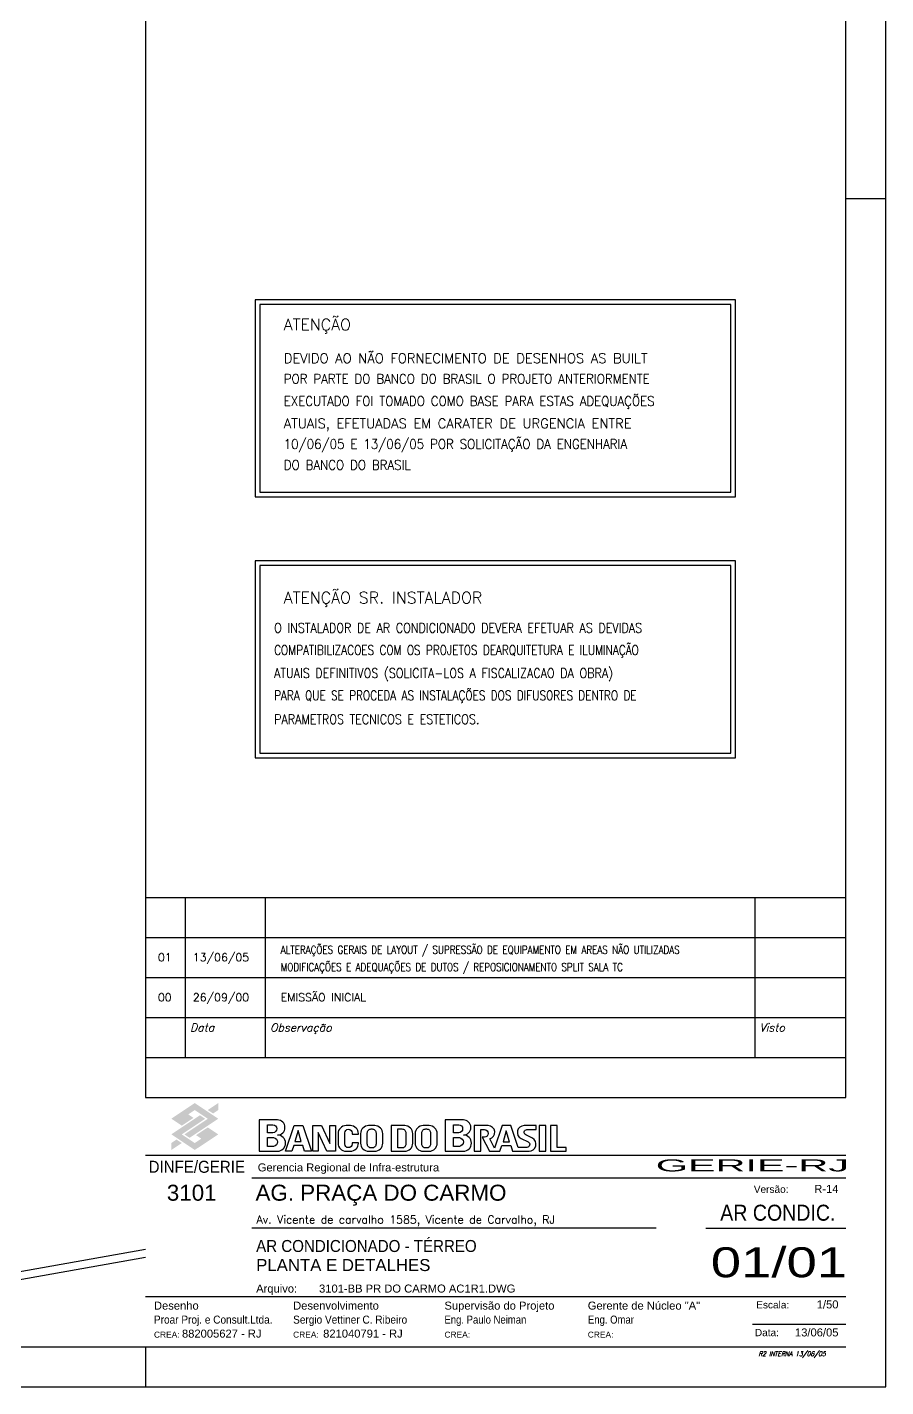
# Model space of a CAD drawing. Extents: x 372.3 to 443.5, y -41.5 to 0.6.
# Drawn here: x 432.8 to 443.53, y -41.46 to -24.47 of the extents above; entities that cross this region are included whole.
import ezdxf
from ezdxf.enums import TextEntityAlignment as Align

# ---------------------------------------------------------------- set-up
doc = ezdxf.new("R2010")
doc.units = 0
doc.header["$MEASUREMENT"] = 0
for name, color, linetype in [('A1VISTA10', 10, 'CONTINUOUS'), ('AC-TEXTO', 7, 'CONTINUOUS'), ('S2MARGF', 4, 'CONTINUOUS'), ('S2MARGG', 9, 'CONTINUOUS')]:
    doc.layers.add(name, color=color, linetype=linetype)
doc.styles.add('CARIMBO', font='ARIAL.TTF')
doc.styles.add('ROMAND', font='romand')
doc.styles.add('ROMANS', font='ROMANS.SHX')
doc.styles.add('ROMANS012', font='ROMANS.shx', dxfattribs={"height": 0.07})

msp = doc.modelspace()

# ---------------------------------------------------------------- hatches: boundary and pattern name
at = {"layer": 'AC-TEXTO'}
h = msp.add_hatch(color=256, dxfattribs=at)
h.paths.add_polyline_path([(434.734, -38.307), (435.026, -38.112), (434.961, -38.068), (434.603, -38.307), (434.896, -38.502), (435.189, -38.307), (435.059, -38.22), (434.912, -38.317), (434.978, -38.361), (434.896, -38.415)])
h.paths.add_polyline_path([(434.766, -38.307), (434.831, -38.35), (435.189, -38.111), (434.896, -37.916), (434.603, -38.111), (434.734, -38.198), (434.88, -38.101), (434.815, -38.057), (434.896, -38.003), (435.059, -38.112)])
h.paths.add_polyline_path([(435.124, -38.046), (435.189, -38.003), (435.189, -37.916), (435.059, -38.003)])
h.paths.add_polyline_path([(434.734, -38.415), (434.668, -38.372), (434.603, -38.415), (434.603, -38.502)], flags=17)

# ---------------------------------------------------------------- linework, layer by layer
at = {"layer": 'A1VISTA10', "ltscale": 0.2}
for p, q in [((434.281, -39.744), (427.431, -40.962)), ((434.281, -39.744), (427.431, -40.962)), ((434.281, -39.845), (428.003, -40.962)), ((434.281, -39.845), (428.003, -40.962))]:
    msp.add_line(p, q, dxfattribs=at)
at = {"layer": 'AC-TEXTO'}
for p, q in [((434.781, -37.347), (434.781, -35.347)), ((435.781, -37.347), (435.781, -35.347)), ((441.898, -37.347), (441.898, -35.347)), ((434.281, -37.845), (443.031, -37.845)), ((440.663, -39.481), (435.609, -39.481))]:
    msp.add_line(p, q, dxfattribs=at)
for points in [[(435.65, -27.876), (435.65, -30.341), (441.654, -30.341), (441.654, -27.876)], [(435.65, -31.137), (435.65, -33.602), (441.654, -33.602), (441.654, -31.137)], [(436.028, -38.518), (436.137, -38.198), (436.247, -38.198), (436.354, -38.518), (436.267, -38.518), (436.245, -38.447), (436.132, -38.447), (436.109, -38.518)], [(436.37, -38.518), (436.37, -38.198), (436.479, -38.198), (436.584, -38.419), (436.584, -38.198), (436.653, -38.198), (436.653, -38.518), (436.546, -38.518), (436.439, -38.284), (436.438, -38.518)], [(439.201, -38.518), (439.284, -38.518), (439.284, -38.198), (439.201, -38.198)], [(439.341, -38.198), (439.341, -38.518), (439.538, -38.518), (439.538, -38.469), (439.424, -38.469), (439.424, -38.198)], [(436.148, -38.398), (436.227, -38.398), (436.186, -38.259)], [(438.748, -38.401), (438.827, -38.401), (438.786, -38.263)]]:
    msp.add_lwpolyline(points, close=True, dxfattribs=at)
for points in [[(435.71, -27.936), (435.71, -30.281), (441.594, -30.281), (441.594, -27.936), (435.71, -27.936)], [(435.71, -31.197), (435.71, -33.542), (441.594, -33.542), (441.594, -31.197), (435.71, -31.197)], [(434.281, -35.347), (443.031, -35.347)], [(434.281, -35.847), (443.031, -35.847)], [(434.281, -36.347), (443.031, -36.347)], [(434.281, -36.847), (443.031, -36.847)], [(434.281, -37.347), (443.031, -37.347)], [(434.281, -38.568), (443.031, -38.568)], [(435.609, -38.851), (443.031, -38.851)], [(441.281, -39.481), (443.031, -39.481)], [(434.281, -40.332), (443.031, -40.332)], [(441.867, -40.679), (443.031, -40.679)], [(441.867, -40.679), (443.031, -40.679)]]:
    msp.add_lwpolyline(points, dxfattribs=at)
for points in [[(435.929, -38.315, 1), (435.929, -38.127), (435.702, -38.127), (435.702, -38.518), (435.929, -38.518, 1)], [(435.804, -38.287), (435.804, -38.187), (435.871, -38.187, -0.987669), (435.871, -38.287)], [(436.841, -38.198), (436.786, -38.198, 0.414214), (436.686, -38.298), (436.686, -38.418, 0.414214), (436.786, -38.518), (436.841, -38.518, 0.414214), (436.941, -38.418), (436.941, -38.412), (436.862, -38.412), (436.862, -38.427, -1), (436.77, -38.427), (436.77, -38.289, -1), (436.862, -38.289), (436.862, -38.304), (436.941, -38.304), (436.941, -38.298, 0.414214)], [(437.245, -38.298, 0.414214), (437.145, -38.198), (437.068, -38.198, 0.414214), (436.968, -38.298), (436.968, -38.418, 0.414214), (437.068, -38.518), (437.145, -38.518, 0.414214), (437.245, -38.418)], [(437.619, -38.418), (437.619, -38.298, 0.414214), (437.519, -38.198), (437.442, -38.198), (437.35, -38.198), (437.35, -38.518), (437.442, -38.518), (437.519, -38.518, 0.414214)], [(437.926, -38.298, 0.414214), (437.826, -38.198), (437.749, -38.198, 0.414214), (437.649, -38.298), (437.649, -38.418, 0.414214), (437.749, -38.518), (437.826, -38.518, 0.414214), (437.926, -38.418)], [(438.252, -38.315, 1), (438.252, -38.127), (438.025, -38.127), (438.025, -38.518), (438.252, -38.518, 1)], [(438.127, -38.287), (438.127, -38.187), (438.194, -38.187, -0.987669), (438.194, -38.287)], [(438.732, -38.447), (438.845, -38.447), (438.867, -38.518), (439.065, -38.518), (439.073, -38.518, 0.756768), (439.116, -38.353), (439.032, -38.313, -0.801529), (439.047, -38.247), (439.16, -38.247), (439.16, -38.198), (439.011, -38.198, 0.801529), (438.975, -38.36), (439.061, -38.4, -0.801529), (439.045, -38.469), (438.938, -38.469), (438.846, -38.198), (438.737, -38.198), (438.64, -38.481), (438.581, -38.364, 0.889394), (438.562, -38.198), (438.387, -38.198), (438.387, -38.518), (438.47, -38.518), (438.47, -38.247), (438.515, -38.247, -1), (438.515, -38.343), (438.488, -38.343), (438.577, -38.518), (438.709, -38.518)], [(435.804, -38.347), (435.88, -38.347, -0.902), (435.88, -38.457), (435.804, -38.457)], [(437.161, -38.427, -0.414214), (437.111, -38.477), (437.102, -38.477, -0.414214), (437.052, -38.427), (437.052, -38.289, -0.414214), (437.102, -38.239), (437.111, -38.239, -0.414214), (437.161, -38.289)], [(437.433, -38.239), (437.476, -38.239), (437.485, -38.239, -0.414214), (437.535, -38.289), (437.535, -38.427, -0.414214), (437.485, -38.477), (437.476, -38.477), (437.433, -38.477)], [(437.842, -38.427, -0.414214), (437.792, -38.477), (437.783, -38.477, -0.414214), (437.733, -38.427), (437.733, -38.289, -0.414214), (437.783, -38.239), (437.792, -38.239, -0.414214), (437.842, -38.289)], [(438.127, -38.347), (438.203, -38.347, -0.902), (438.203, -38.457), (438.127, -38.457)]]:
    msp.add_lwpolyline(points, format="xyb", close=True, dxfattribs=at)
at = {"layer": 'S2MARGF'}
for p, q in [((434.281, 0.088), (434.281, -37.845)), ((443.031, -26.612), (443.531, -26.612)), ((434.281, -40.962), (434.281, -41.462))]:
    msp.add_line(p, q, dxfattribs=at)
msp.add_lwpolyline([(372.331, -41.462), (443.531, -41.462), (443.531, 0.588), (372.331, 0.588)], close=True, dxfattribs=at)
at = {"layer": 'S2MARGG'}
msp.add_lwpolyline([(443.031, -37.845), (443.031, 0.088), (373.581, 0.088), (373.581, -40.962), (443.031, -40.962)], dxfattribs=at)

# ---------------------------------------------------------------- texts
at = {"layer": 'AC-TEXTO'}
for s, height, style, p in [('ATENÇÃO ', 0.144, 'ROMAND', (436.008, -28.258)), ('DEVIDO AO NÃO FORNECIMENTO DE DESENHOS AS BUILT ', 0.12, 'ROMAND', (436.008, -28.667)), ('ATUAIS, EFETUADAS EM CARATER DE URGENCIA ENTRE', 0.12, 'ROMAND', (436.008, -29.482)), ('ATENÇÃO SR. INSTALADOR', 0.144, 'ROMAND', (436.008, -31.671)), ('01', 0.1, 'ROMANS012', (434.436, -36.144)), ('13/06/05', 0.1, 'ROMANS012', (434.872, -36.144)), ('26/09/00', 0.1, 'ROMANS012', (434.872, -36.644)), ('EMISSÃO INICIAL ', 0.1, 'ROMANS012', (435.97, -36.644)), ('00', 0.1, 'ROMANS012', (434.436, -36.644)), ('Gerencia Regional de Infra-estrutura', 0.1, 'CARIMBO', (435.683, -38.77)), ('3101', 0.2, 'CARIMBO', (434.547, -39.136)), ('AG. PRAÇA DO CARMO', 0.2, 'CARIMBO', (435.655, -39.136)), ('R-14', 0.1, 'CARIMBO', (442.637, -39.038)), ('Av. Vicente de carvalho 1585, Vicente de Carvalho, RJ', 0.1, 'ROMANS', (435.668, -39.422)), ('PLANTA E DETALHES', 0.15, 'CARIMBO', (435.663, -40.015)), ('Arquivo:', 0.1, 'CARIMBO', (435.663, -40.284)), ('3101-BB PR DO CARMO AC1R1.DWG', 0.1, 'CARIMBO', (436.449, -40.284)), ('1/50', 0.1, 'CARIMBO', (442.668, -40.482)), ('13/06/05', 0.1, 'CARIMBO', (442.396, -40.832))]:
    msp.add_text(s, height=height, dxfattribs=dict(at, style=style)).set_placement(p)
for s, height, style, width, p in [('POR PARTE DO BANCO DO BRASIL O PROJETO ANTERIORMENTE', 0.12, 'ROMAND', 0.9, (436.008, -28.924)), ('EXECUTADO FOI TOMADO COMO BASE PARA ESTAS ADEQUAÇÕES ', 0.12, 'ROMAND', 0.9, (436.008, -29.203)), ('10/06/05 E 13/06/05 POR SOLICITAÇÃO DA ENGENHARIA', 0.12, 'ROMAND', 0.9, (436.008, -29.739)), ('DO BANCO DO BRASIL', 0.12, 'ROMAND', 0.9, (436.008, -30.001)), ('O INSTALADOR DE AR CONDICIONADO DEVERA EFETUAR AS DEVIDAS', 0.12, 'ROMAND', 0.85, (435.887, -32.037)), ('COMPATIBILIZACOES COM OS PROJETOS DEARQUITETURA E ILUMINAÇÃO', 0.12, 'ROMAND', 0.8, (435.887, -32.314)), ('ATUAIS DEFINITIVOS (SOLICITA-LOS A FISCALIZACAO DA OBRA)', 0.12, 'ROMAND', 0.85, (435.887, -32.602)), ('PARA QUE SE PROCEDA AS INSTALAÇÕES DOS DIFUSORES DENTRO DE', 0.12, 'ROMAND', 0.8, (435.887, -32.881)), ('PARAMETROS TECNICOS E ESTETICOS.', 0.12, 'ROMAND', 0.85, (435.887, -33.179)), ('ALTERAÇÕES GERAIS DE LAYOUT / SUPRESSÃO DE EQUIPAMENTO EM AREAS NÃO UTILIZADAS', 0.1, 'ROMANS012', 0.8, (435.97, -36.05)), ('MODIFICAÇÕES E ADEQUAÇÕES DE DUTOS / REPOSICIONAMENTO SPLIT SALA TC', 0.1, 'ROMANS012', 0.8, (435.97, -36.266)), ('DINFE/GERIE', 0.15, 'CARIMBO', 0.9, (434.319, -38.787)), ('GERIE-RJ', 0.15, 'CARIMBO', 2.47006, (440.656, -38.77)), ('AR CONDIC.', 0.2, 'CARIMBO', 0.875235, (441.462, -39.386)), ('AR CONDICIONADO - TÉRREO', 0.15, 'CARIMBO', 0.9, (435.663, -39.777)), ('01/01', 0.375, 'CARIMBO', 1.3, (441.344, -40.093))]:
    msp.add_text(s, height=height, dxfattribs=dict(at, style=style, width=width)).set_placement(p)
at = {"layer": 'AC-TEXTO', "style": 'ROMANS', "oblique": 15}
for s, p in [('Data', (434.836, -37.022)), ('Observação', (435.836, -37.022)), ('Visto', (441.953, -37.022))]:
    msp.add_text(s, height=0.1, dxfattribs=at).set_placement(p)
at = {"layer": 'AC-TEXTO', "style": 'CARIMBO'}
for s, p in [('Versão:', (442.315, -39.038)), ('Escala:', (442.324, -40.482)), ('Data:', (442.196, -40.829))]:
    msp.add_text(s, height=0.09, dxfattribs=at).set_placement(p, align=Align.RIGHT)
at = {"layer": 'AC-TEXTO', "color": 1, "style": 'CARIMBO'}
for s, height, p in [('Desenho', 0.1, (434.386, -40.497)), ('Desenvolvimento', 0.1, (436.125, -40.497)), ('Supervisão do Projeto', 0.1, (438.016, -40.497)), ('Gerente de Núcleo "A"', 0.1, (439.807, -40.497)), ('CREA:', 0.075, (434.386, -40.847)), ('882005627 - RJ', 0.1, (434.736, -40.847)), ('CREA:', 0.075, (436.125, -40.847)), ('821040791 - RJ', 0.1, (436.5, -40.847)), ('CREA:', 0.075, (438.016, -40.847)), ('CREA:', 0.075, (439.807, -40.847))]:
    msp.add_text(s, height=height, dxfattribs=at).set_placement(p)
for s, width, p in [('Proar Proj. e Consult.Ltda.', 0.9, (434.386, -40.672)), ('Sergio Vettiner C. Ribeiro', 0.9, (436.125, -40.672)), ('Eng. Paulo Neiman', 0.85, (438.016, -40.672)), ('Eng. Omar', 0.85, (439.809, -40.672))]:
    msp.add_text(s, height=0.1, dxfattribs=dict(at, width=width)).set_placement(p)
at = {"layer": 'AC-TEXTO', "color": 252, "style": 'ROMANS', "oblique": 15, "width": 0.9}
msp.add_text('R2 INTERNA 13/06/05', height=0.06, dxfattribs=at).set_placement((441.939, -41.079))

doc.saveas('drawing.dxf')
